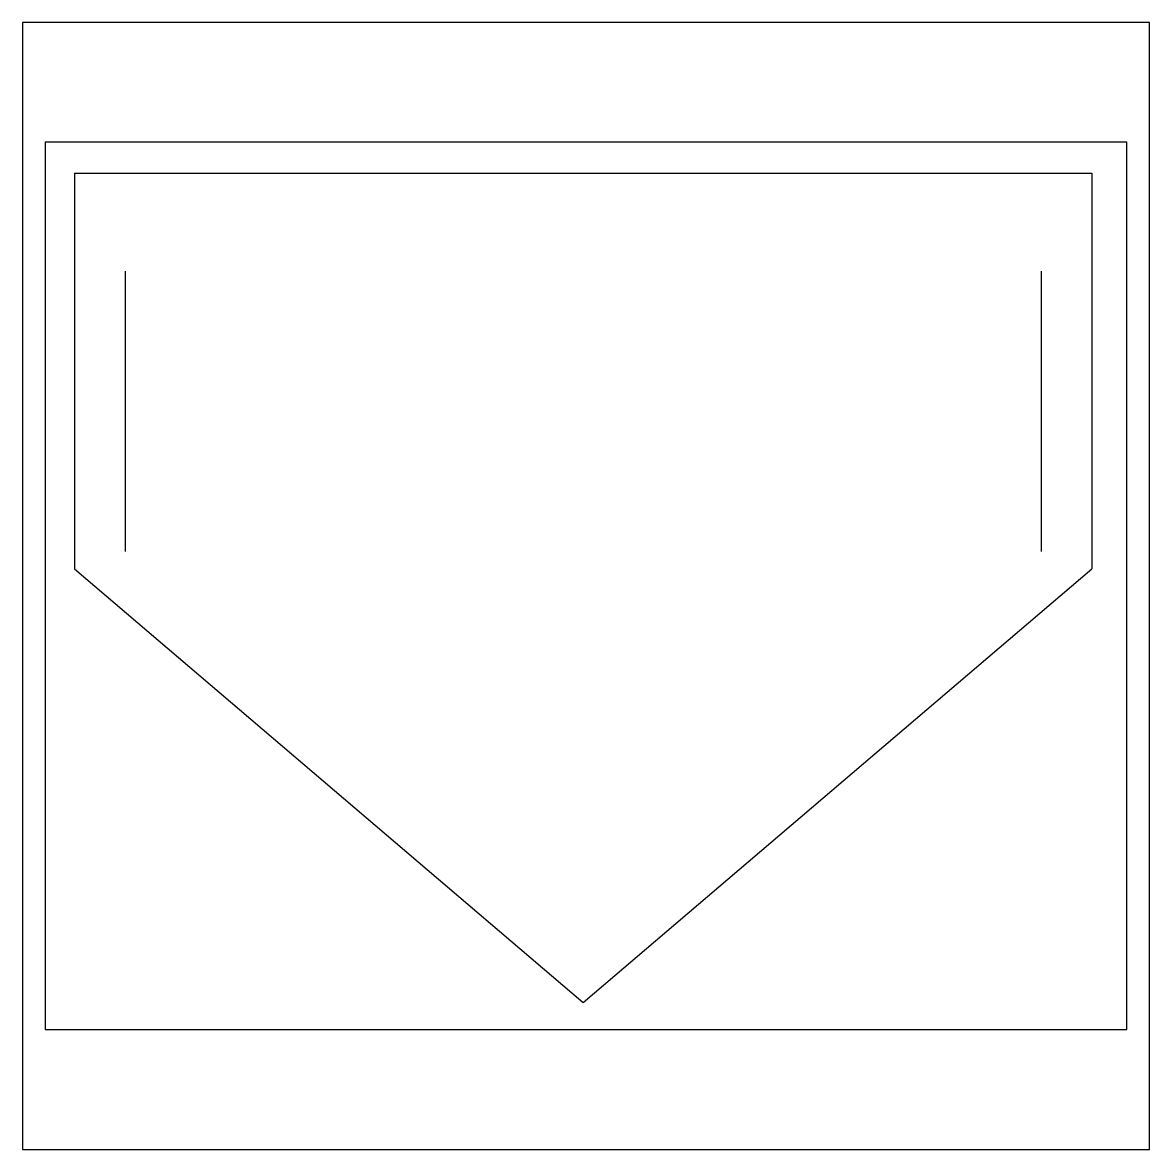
# Model space of a CAD drawing. Header units: millimetres. Extents: x 0 to 1000, y 0 to 1000.
import ezdxf

# ---------------------------------------------------------------- set-up
doc = ezdxf.new("R2010")
doc.units = ezdxf.units.MM
doc.layers.get('0').update_dxf_attribs({"color": 2})
doc.layers.add('1', color=1, linetype='Continuous')
doc.layers.add('2', color=7, linetype='Continuous')

msp = doc.modelspace()

# ---------------------------------------------------------------- linework, layer by layer
at = {"color": 2}
msp.add_lwpolyline([(0, 0), (1000, 0), (1000, 1000), (0, 1000)], close=True, dxfattribs=at)
at = {"layer": '1', "color": 1}
for p, q in [((980, 893.9), (20, 893.9)), ((20, 893.9), (20, 106.5)), ((980, 106.5), (980, 893.9)), ((20, 106.5), (980, 106.5))]:
    msp.add_line(p, q, dxfattribs=at)
at = {"layer": '2'}
for p, q in [((46.1, 866.3), (948.8, 866.3)), ((46.1, 866.3), (46.1, 515.1)), ((948.8, 866.3), (948.8, 515.1)), ((91, 779.4), (91, 530.7)), ((903.9, 779.4), (903.9, 530.7)), ((46.1, 515.1), (497.4, 130.3)), ((497.4, 130.3), (948.8, 515.1))]:
    msp.add_line(p, q, dxfattribs=at)

doc.saveas('drawing.dxf')
